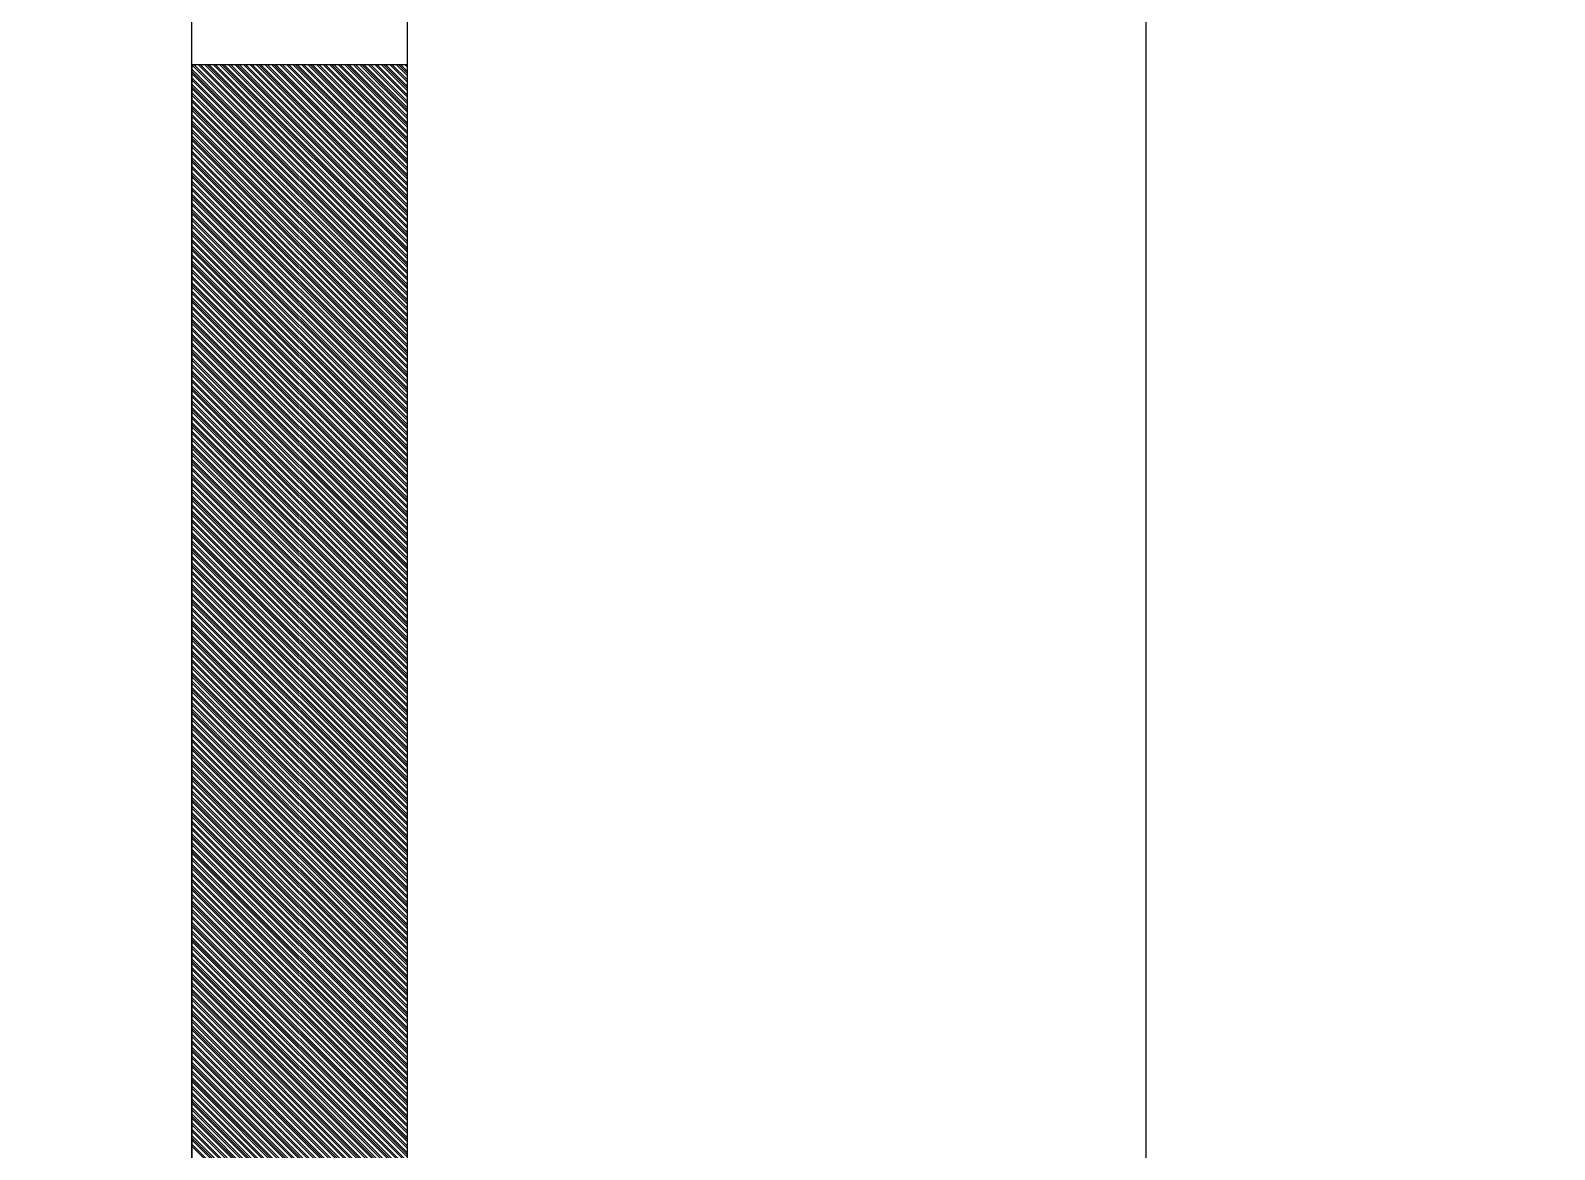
# Model space of a CAD drawing. Extents: x 731854 to 732444, y 4380981 to 4382008.
# Drawn here: x 732092.92 to 732099.99, y 4381935.97 to 4381941.17 of the extents above; entities that cross this region are included whole.
import ezdxf

# ---------------------------------------------------------------- set-up
doc = ezdxf.new("R2010")
doc.units = 0
doc.layers.get('0').update_dxf_attribs({"linetype": 'CONTINUOUS'})

msp = doc.modelspace()

# ---------------------------------------------------------------- linework, layer by layer
at = {"color": 0, "linetype": 'CONTINUOUS'}
for p, q in [((732093.67, 4381881.01), (732093.67, 4381981.01)), ((732093.67, 4381881.01), (732093.67, 4381981.01)), ((732094.67, 4381881.01), (732094.67, 4381981.01)), ((732094.67, 4381881.01), (732094.67, 4381981.01)), ((732094.67, 4381940.01), (732093.67, 4381941.01)), ((732094.67, 4381940.01), (732093.67, 4381941.01)), ((732094.67, 4381939.99), (732093.67, 4381940.99)), ((732094.67, 4381939.99), (732093.67, 4381940.99)), ((732094.67, 4381939.98), (732093.67, 4381940.98)), ((732094.67, 4381939.98), (732093.67, 4381940.98)), ((732094.67, 4381939.97), (732093.67, 4381940.97)), ((732094.67, 4381939.97), (732093.67, 4381940.97)), ((732094.67, 4381939.95), (732093.67, 4381940.95)), ((732094.67, 4381939.95), (732093.67, 4381940.95)), ((732094.67, 4381940.02), (732093.68, 4381941.01)), ((732094.67, 4381940.02), (732093.68, 4381941.01)), ((732094.67, 4381940.04), (732093.7, 4381941.01)), ((732094.67, 4381940.04), (732093.7, 4381941.01)), ((732094.67, 4381940.05), (732093.71, 4381941.01)), ((732094.67, 4381940.05), (732093.71, 4381941.01)), ((732094.67, 4381940.07), (732093.73, 4381941.01)), ((732094.67, 4381940.07), (732093.73, 4381941.01)), ((732094.67, 4381940.08), (732093.74, 4381941.01)), ((732094.67, 4381940.08), (732093.74, 4381941.01)), ((732094.67, 4381940.09), (732093.75, 4381941.01)), ((732094.67, 4381940.09), (732093.75, 4381941.01)), ((732094.67, 4381940.11), (732093.77, 4381941.01)), ((732094.67, 4381940.11), (732093.77, 4381941.01)), ((732094.67, 4381940.12), (732093.78, 4381941.01)), ((732094.67, 4381940.12), (732093.78, 4381941.01)), ((732094.67, 4381940.14), (732093.8, 4381941.01)), ((732094.67, 4381940.14), (732093.8, 4381941.01)), ((732094.67, 4381940.15), (732093.81, 4381941.01)), ((732094.67, 4381940.15), (732093.81, 4381941.01)), ((732094.67, 4381940.16), (732093.82, 4381941.01)), ((732094.67, 4381940.16), (732093.82, 4381941.01)), ((732094.67, 4381940.18), (732093.84, 4381941.01)), ((732094.67, 4381940.18), (732093.84, 4381941.01)), ((732094.67, 4381940.19), (732093.85, 4381941.01)), ((732094.67, 4381940.19), (732093.85, 4381941.01)), ((732094.67, 4381940.21), (732093.87, 4381941.01)), ((732094.67, 4381940.21), (732093.87, 4381941.01)), ((732094.67, 4381940.22), (732093.88, 4381941.01)), ((732094.67, 4381940.22), (732093.88, 4381941.01)), ((732094.67, 4381940.23), (732093.89, 4381941.01)), ((732094.67, 4381940.23), (732093.89, 4381941.01)), ((732094.67, 4381940.25), (732093.91, 4381941.01)), ((732094.67, 4381940.25), (732093.91, 4381941.01)), ((732094.67, 4381940.26), (732093.92, 4381941.01)), ((732094.67, 4381940.26), (732093.92, 4381941.01)), ((732094.67, 4381940.28), (732093.94, 4381941.01)), ((732094.67, 4381940.28), (732093.94, 4381941.01)), ((732094.67, 4381940.29), (732093.95, 4381941.01)), ((732094.67, 4381940.29), (732093.95, 4381941.01)), ((732094.67, 4381940.31), (732093.97, 4381941.01)), ((732094.67, 4381940.31), (732093.97, 4381941.01)), ((732094.67, 4381940.32), (732093.98, 4381941.01)), ((732094.67, 4381940.32), (732093.98, 4381941.01)), ((732094.67, 4381940.33), (732093.99, 4381941.01)), ((732094.67, 4381940.33), (732093.99, 4381941.01)), ((732094.67, 4381940.35), (732094.01, 4381941.01)), ((732094.67, 4381940.35), (732094.01, 4381941.01)), ((732094.67, 4381940.36), (732094.02, 4381941.01)), ((732094.67, 4381940.36), (732094.02, 4381941.01)), ((732094.67, 4381940.38), (732094.04, 4381941.01)), ((732094.67, 4381940.38), (732094.04, 4381941.01)), ((732094.67, 4381940.39), (732094.05, 4381941.01)), ((732094.67, 4381940.39), (732094.05, 4381941.01)), ((732094.67, 4381940.4), (732094.06, 4381941.01)), ((732094.67, 4381940.4), (732094.06, 4381941.01)), ((732094.67, 4381940.42), (732094.08, 4381941.01)), ((732094.67, 4381940.42), (732094.08, 4381941.01)), ((732094.67, 4381940.43), (732094.09, 4381941.01)), ((732094.67, 4381940.43), (732094.09, 4381941.01)), ((732094.67, 4381940.45), (732094.11, 4381941.01)), ((732094.67, 4381940.45), (732094.11, 4381941.01)), ((732094.67, 4381940.46), (732094.12, 4381941.01)), ((732094.67, 4381940.46), (732094.12, 4381941.01)), ((732094.67, 4381940.48), (732094.14, 4381941.01)), ((732094.67, 4381940.48), (732094.14, 4381941.01)), ((732094.67, 4381940.49), (732094.15, 4381941.01)), ((732094.67, 4381940.49), (732094.15, 4381941.01)), ((732094.67, 4381940.5), (732094.16, 4381941.01)), ((732094.67, 4381940.5), (732094.16, 4381941.01)), ((732094.67, 4381940.52), (732094.18, 4381941.01)), ((732094.67, 4381940.52), (732094.18, 4381941.01)), ((732094.67, 4381940.53), (732094.19, 4381941.01)), ((732094.67, 4381940.53), (732094.19, 4381941.01)), ((732094.67, 4381940.55), (732094.21, 4381941.01)), ((732094.67, 4381940.55), (732094.21, 4381941.01)), ((732094.67, 4381940.56), (732094.22, 4381941.01)), ((732094.67, 4381940.56), (732094.22, 4381941.01)), ((732094.67, 4381940.57), (732094.23, 4381941.01)), ((732094.67, 4381940.57), (732094.23, 4381941.01)), ((732094.67, 4381940.59), (732094.25, 4381941.01)), ((732094.67, 4381940.59), (732094.25, 4381941.01)), ((732094.67, 4381940.6), (732094.26, 4381941.01)), ((732094.67, 4381940.6), (732094.26, 4381941.01)), ((732094.67, 4381940.62), (732094.28, 4381941.01)), ((732094.67, 4381940.62), (732094.28, 4381941.01)), ((732094.67, 4381940.63), (732094.29, 4381941.01)), ((732094.67, 4381940.63), (732094.29, 4381941.01)), ((732094.67, 4381940.65), (732094.31, 4381941.01)), ((732094.67, 4381940.65), (732094.31, 4381941.01)), ((732094.67, 4381940.66), (732094.32, 4381941.01)), ((732094.67, 4381940.66), (732094.32, 4381941.01)), ((732094.67, 4381940.67), (732094.33, 4381941.01)), ((732094.67, 4381940.67), (732094.33, 4381941.01)), ((732094.67, 4381940.69), (732094.35, 4381941.01)), ((732094.67, 4381940.69), (732094.35, 4381941.01)), ((732094.67, 4381940.7), (732094.36, 4381941.01)), ((732094.67, 4381940.7), (732094.36, 4381941.01)), ((732094.67, 4381940.72), (732094.38, 4381941.01)), ((732094.67, 4381940.72), (732094.38, 4381941.01)), ((732094.67, 4381940.73), (732094.39, 4381941.01)), ((732094.67, 4381940.73), (732094.39, 4381941.01)), ((732094.67, 4381940.74), (732094.4, 4381941.01)), ((732094.67, 4381940.74), (732094.4, 4381941.01)), ((732094.67, 4381940.76), (732094.42, 4381941.01)), ((732094.67, 4381940.76), (732094.42, 4381941.01)), ((732094.67, 4381940.77), (732094.43, 4381941.01)), ((732094.67, 4381940.77), (732094.43, 4381941.01)), ((732094.67, 4381940.79), (732094.45, 4381941.01)), ((732094.67, 4381940.79), (732094.45, 4381941.01)), ((732094.67, 4381940.8), (732094.46, 4381941.01)), ((732094.67, 4381940.8), (732094.46, 4381941.01)), ((732094.67, 4381940.81), (732094.47, 4381941.01)), ((732094.67, 4381940.81), (732094.47, 4381941.01)), ((732094.67, 4381940.83), (732094.49, 4381941.01)), ((732094.67, 4381940.83), (732094.49, 4381941.01)), ((732094.67, 4381940.84), (732094.5, 4381941.01)), ((732094.67, 4381940.84), (732094.5, 4381941.01)), ((732094.67, 4381940.86), (732094.52, 4381941.01)), ((732094.67, 4381940.86), (732094.52, 4381941.01)), ((732094.67, 4381940.87), (732094.53, 4381941.01)), ((732094.67, 4381940.87), (732094.53, 4381941.01)), ((732094.67, 4381940.89), (732094.55, 4381941.01)), ((732094.67, 4381940.89), (732094.55, 4381941.01)), ((732094.67, 4381940.9), (732094.56, 4381941.01)), ((732094.67, 4381940.9), (732094.56, 4381941.01)), ((732094.67, 4381940.91), (732094.57, 4381941.01)), ((732094.67, 4381940.91), (732094.57, 4381941.01)), ((732094.67, 4381940.93), (732094.59, 4381941.01)), ((732094.67, 4381940.93), (732094.59, 4381941.01)), ((732094.67, 4381940.94), (732094.6, 4381941.01)), ((732094.67, 4381940.94), (732094.6, 4381941.01)), ((732094.67, 4381940.96), (732094.62, 4381941.01)), ((732094.67, 4381940.96), (732094.62, 4381941.01)), ((732094.67, 4381940.97), (732094.63, 4381941.01)), ((732094.67, 4381940.97), (732094.63, 4381941.01)), ((732094.67, 4381940.98), (732094.64, 4381941.01)), ((732094.67, 4381940.98), (732094.64, 4381941.01)), ((732094.67, 4381941), (732094.66, 4381941.01)), ((732094.67, 4381941), (732094.66, 4381941.01)), ((732094.67, 4381939.94), (732093.67, 4381940.94)), ((732094.67, 4381939.94), (732093.67, 4381940.94)), ((732094.67, 4381939.92), (732093.67, 4381940.92)), ((732094.67, 4381939.92), (732093.67, 4381940.92)), ((732094.67, 4381939.91), (732093.67, 4381940.91)), ((732094.67, 4381939.91), (732093.67, 4381940.91)), ((732094.67, 4381939.9), (732093.67, 4381940.9)), ((732094.67, 4381939.9), (732093.67, 4381940.9)), ((732094.67, 4381939.88), (732093.67, 4381940.88)), ((732094.67, 4381939.88), (732093.67, 4381940.88)), ((732094.67, 4381939.87), (732093.67, 4381940.87)), ((732094.67, 4381939.87), (732093.67, 4381940.87)), ((732094.67, 4381939.85), (732093.67, 4381940.85)), ((732094.67, 4381939.85), (732093.67, 4381940.85)), ((732094.67, 4381939.84), (732093.67, 4381940.84)), ((732094.67, 4381939.84), (732093.67, 4381940.84)), ((732094.67, 4381939.82), (732093.67, 4381940.82)), ((732094.67, 4381939.82), (732093.67, 4381940.82)), ((732094.67, 4381939.81), (732093.67, 4381940.81)), ((732094.67, 4381939.81), (732093.67, 4381940.81)), ((732094.67, 4381939.8), (732093.67, 4381940.8)), ((732094.67, 4381939.8), (732093.67, 4381940.8)), ((732094.67, 4381939.78), (732093.67, 4381940.78)), ((732094.67, 4381939.78), (732093.67, 4381940.78)), ((732094.67, 4381939.77), (732093.67, 4381940.77)), ((732094.67, 4381939.77), (732093.67, 4381940.77)), ((732094.67, 4381939.75), (732093.67, 4381940.75)), ((732094.67, 4381939.75), (732093.67, 4381940.75)), ((732094.67, 4381939.74), (732093.67, 4381940.74)), ((732094.67, 4381939.74), (732093.67, 4381940.74)), ((732094.67, 4381939.73), (732093.67, 4381940.73)), ((732094.67, 4381939.73), (732093.67, 4381940.73)), ((732094.67, 4381939.71), (732093.67, 4381940.71)), ((732094.67, 4381939.71), (732093.67, 4381940.71)), ((732094.67, 4381939.7), (732093.67, 4381940.7)), ((732094.67, 4381939.7), (732093.67, 4381940.7)), ((732094.67, 4381939.68), (732093.67, 4381940.68)), ((732094.67, 4381939.68), (732093.67, 4381940.68)), ((732094.67, 4381939.67), (732093.67, 4381940.67)), ((732094.67, 4381939.67), (732093.67, 4381940.67)), ((732094.67, 4381939.66), (732093.67, 4381940.66)), ((732094.67, 4381939.66), (732093.67, 4381940.66)), ((732094.67, 4381939.64), (732093.67, 4381940.64)), ((732094.67, 4381939.64), (732093.67, 4381940.64)), ((732094.67, 4381939.63), (732093.67, 4381940.63)), ((732094.67, 4381939.63), (732093.67, 4381940.63)), ((732094.67, 4381939.61), (732093.67, 4381940.61)), ((732094.67, 4381939.61), (732093.67, 4381940.61)), ((732094.67, 4381939.6), (732093.67, 4381940.6)), ((732094.67, 4381939.6), (732093.67, 4381940.6)), ((732094.67, 4381939.58), (732093.67, 4381940.58)), ((732094.67, 4381939.58), (732093.67, 4381940.58)), ((732094.67, 4381939.57), (732093.67, 4381940.57)), ((732094.67, 4381939.57), (732093.67, 4381940.57)), ((732094.67, 4381939.56), (732093.67, 4381940.56)), ((732094.67, 4381939.56), (732093.67, 4381940.56)), ((732094.67, 4381939.54), (732093.67, 4381940.54)), ((732094.67, 4381939.54), (732093.67, 4381940.54)), ((732094.67, 4381939.53), (732093.67, 4381940.53)), ((732094.67, 4381939.53), (732093.67, 4381940.53)), ((732094.67, 4381939.51), (732093.67, 4381940.51)), ((732094.67, 4381939.51), (732093.67, 4381940.51)), ((732094.67, 4381939.5), (732093.67, 4381940.5)), ((732094.67, 4381939.5), (732093.67, 4381940.5)), ((732094.67, 4381939.49), (732093.67, 4381940.49)), ((732094.67, 4381939.49), (732093.67, 4381940.49)), ((732094.67, 4381939.47), (732093.67, 4381940.47)), ((732094.67, 4381939.47), (732093.67, 4381940.47)), ((732094.67, 4381939.46), (732093.67, 4381940.46)), ((732094.67, 4381939.46), (732093.67, 4381940.46)), ((732094.67, 4381939.44), (732093.67, 4381940.44)), ((732094.67, 4381939.44), (732093.67, 4381940.44)), ((732094.67, 4381939.43), (732093.67, 4381940.43)), ((732094.67, 4381939.43), (732093.67, 4381940.43)), ((732094.67, 4381939.41), (732093.67, 4381940.41)), ((732094.67, 4381939.41), (732093.67, 4381940.41)), ((732094.67, 4381939.4), (732093.67, 4381940.4)), ((732094.67, 4381939.4), (732093.67, 4381940.4)), ((732094.67, 4381939.39), (732093.67, 4381940.39)), ((732094.67, 4381939.39), (732093.67, 4381940.39)), ((732094.67, 4381939.37), (732093.67, 4381940.37)), ((732094.67, 4381939.37), (732093.67, 4381940.37)), ((732094.67, 4381939.36), (732093.67, 4381940.36)), ((732094.67, 4381939.36), (732093.67, 4381940.36)), ((732094.67, 4381939.34), (732093.67, 4381940.34)), ((732094.67, 4381939.34), (732093.67, 4381940.34)), ((732094.67, 4381939.33), (732093.67, 4381940.33)), ((732094.67, 4381939.33), (732093.67, 4381940.33)), ((732094.67, 4381939.32), (732093.67, 4381940.32)), ((732094.67, 4381939.32), (732093.67, 4381940.32)), ((732094.67, 4381939.3), (732093.67, 4381940.3)), ((732094.67, 4381939.3), (732093.67, 4381940.3)), ((732094.67, 4381939.29), (732093.67, 4381940.29)), ((732094.67, 4381939.29), (732093.67, 4381940.29)), ((732094.67, 4381939.27), (732093.67, 4381940.27)), ((732094.67, 4381939.27), (732093.67, 4381940.27)), ((732094.67, 4381939.26), (732093.67, 4381940.26)), ((732094.67, 4381939.26), (732093.67, 4381940.26)), ((732094.67, 4381939.24), (732093.67, 4381940.24)), ((732094.67, 4381939.24), (732093.67, 4381940.24)), ((732094.67, 4381939.23), (732093.67, 4381940.23)), ((732094.67, 4381939.23), (732093.67, 4381940.23)), ((732094.67, 4381939.22), (732093.67, 4381940.22)), ((732094.67, 4381939.22), (732093.67, 4381940.22)), ((732094.67, 4381939.2), (732093.67, 4381940.2)), ((732094.67, 4381939.2), (732093.67, 4381940.2)), ((732094.67, 4381939.19), (732093.67, 4381940.19)), ((732094.67, 4381939.19), (732093.67, 4381940.19)), ((732094.67, 4381939.17), (732093.67, 4381940.17)), ((732094.67, 4381939.17), (732093.67, 4381940.17)), ((732094.67, 4381939.16), (732093.67, 4381940.16)), ((732094.67, 4381939.16), (732093.67, 4381940.16)), ((732094.67, 4381939.15), (732093.67, 4381940.15)), ((732094.67, 4381939.15), (732093.67, 4381940.15)), ((732094.67, 4381939.13), (732093.67, 4381940.13)), ((732094.67, 4381939.13), (732093.67, 4381940.13)), ((732094.67, 4381939.12), (732093.67, 4381940.12)), ((732094.67, 4381939.12), (732093.67, 4381940.12)), ((732094.67, 4381939.1), (732093.67, 4381940.1)), ((732094.67, 4381939.1), (732093.67, 4381940.1)), ((732094.67, 4381939.09), (732093.67, 4381940.09)), ((732094.67, 4381939.09), (732093.67, 4381940.09)), ((732094.67, 4381939.08), (732093.67, 4381940.08)), ((732094.67, 4381939.08), (732093.67, 4381940.08)), ((732094.67, 4381939.06), (732093.67, 4381940.06)), ((732094.67, 4381939.06), (732093.67, 4381940.06)), ((732094.67, 4381939.05), (732093.67, 4381940.05)), ((732094.67, 4381939.05), (732093.67, 4381940.05)), ((732094.67, 4381939.03), (732093.67, 4381940.03)), ((732094.67, 4381939.03), (732093.67, 4381940.03)), ((732094.67, 4381939.02), (732093.67, 4381940.02)), ((732094.67, 4381939.02), (732093.67, 4381940.02)), ((732094.67, 4381939), (732093.67, 4381940)), ((732094.67, 4381939), (732093.67, 4381940)), ((732094.67, 4381938.99), (732093.67, 4381939.99)), ((732094.67, 4381938.99), (732093.67, 4381939.99)), ((732094.67, 4381938.98), (732093.67, 4381939.98)), ((732094.67, 4381938.98), (732093.67, 4381939.98)), ((732094.67, 4381938.96), (732093.67, 4381939.96)), ((732094.67, 4381938.96), (732093.67, 4381939.96)), ((732094.67, 4381938.95), (732093.67, 4381939.95)), ((732094.67, 4381938.95), (732093.67, 4381939.95)), ((732094.67, 4381938.93), (732093.67, 4381939.93)), ((732094.67, 4381938.93), (732093.67, 4381939.93)), ((732094.67, 4381938.92), (732093.67, 4381939.92)), ((732094.67, 4381938.92), (732093.67, 4381939.92)), ((732094.67, 4381938.91), (732093.67, 4381939.91)), ((732094.67, 4381938.91), (732093.67, 4381939.91)), ((732094.67, 4381938.89), (732093.67, 4381939.89)), ((732094.67, 4381938.89), (732093.67, 4381939.89)), ((732094.67, 4381938.88), (732093.67, 4381939.88)), ((732094.67, 4381938.88), (732093.67, 4381939.88)), ((732094.67, 4381938.86), (732093.67, 4381939.86)), ((732094.67, 4381938.86), (732093.67, 4381939.86)), ((732094.67, 4381938.85), (732093.67, 4381939.85)), ((732094.67, 4381938.85), (732093.67, 4381939.85)), ((732094.67, 4381938.83), (732093.67, 4381939.83)), ((732094.67, 4381938.83), (732093.67, 4381939.83)), ((732094.67, 4381938.82), (732093.67, 4381939.82)), ((732094.67, 4381938.82), (732093.67, 4381939.82)), ((732094.67, 4381938.81), (732093.67, 4381939.81)), ((732094.67, 4381938.81), (732093.67, 4381939.81)), ((732094.67, 4381938.79), (732093.67, 4381939.79)), ((732094.67, 4381938.79), (732093.67, 4381939.79)), ((732094.67, 4381938.78), (732093.67, 4381939.78)), ((732094.67, 4381938.78), (732093.67, 4381939.78)), ((732094.67, 4381938.76), (732093.67, 4381939.76)), ((732094.67, 4381938.76), (732093.67, 4381939.76)), ((732094.67, 4381938.75), (732093.67, 4381939.75)), ((732094.67, 4381938.75), (732093.67, 4381939.75)), ((732094.67, 4381938.74), (732093.67, 4381939.74)), ((732094.67, 4381938.74), (732093.67, 4381939.74)), ((732094.67, 4381938.72), (732093.67, 4381939.72)), ((732094.67, 4381938.72), (732093.67, 4381939.72)), ((732094.67, 4381938.71), (732093.67, 4381939.71)), ((732094.67, 4381938.71), (732093.67, 4381939.71)), ((732094.67, 4381938.69), (732093.67, 4381939.69)), ((732094.67, 4381938.69), (732093.67, 4381939.69)), ((732094.67, 4381938.68), (732093.67, 4381939.68)), ((732094.67, 4381938.68), (732093.67, 4381939.68)), ((732094.67, 4381938.67), (732093.67, 4381939.67)), ((732094.67, 4381938.67), (732093.67, 4381939.67)), ((732094.67, 4381938.65), (732093.67, 4381939.65)), ((732094.67, 4381938.65), (732093.67, 4381939.65)), ((732094.67, 4381938.64), (732093.67, 4381939.64)), ((732094.67, 4381938.64), (732093.67, 4381939.64)), ((732094.67, 4381938.62), (732093.67, 4381939.62)), ((732094.67, 4381938.62), (732093.67, 4381939.62)), ((732094.67, 4381938.61), (732093.67, 4381939.61)), ((732094.67, 4381938.61), (732093.67, 4381939.61)), ((732094.67, 4381938.59), (732093.67, 4381939.59)), ((732094.67, 4381938.59), (732093.67, 4381939.59)), ((732094.67, 4381938.58), (732093.67, 4381939.58)), ((732094.67, 4381938.58), (732093.67, 4381939.58)), ((732094.67, 4381938.57), (732093.67, 4381939.57)), ((732094.67, 4381938.57), (732093.67, 4381939.57)), ((732094.67, 4381938.55), (732093.67, 4381939.55)), ((732094.67, 4381938.55), (732093.67, 4381939.55)), ((732094.67, 4381938.54), (732093.67, 4381939.54)), ((732094.67, 4381938.54), (732093.67, 4381939.54)), ((732094.67, 4381938.52), (732093.67, 4381939.52)), ((732094.67, 4381938.52), (732093.67, 4381939.52)), ((732094.67, 4381938.51), (732093.67, 4381939.51)), ((732094.67, 4381938.51), (732093.67, 4381939.51)), ((732094.67, 4381938.5), (732093.67, 4381939.5)), ((732094.67, 4381938.5), (732093.67, 4381939.5)), ((732094.67, 4381938.48), (732093.67, 4381939.48)), ((732094.67, 4381938.48), (732093.67, 4381939.48)), ((732094.67, 4381938.47), (732093.67, 4381939.47)), ((732094.67, 4381938.47), (732093.67, 4381939.47)), ((732094.67, 4381938.45), (732093.67, 4381939.45)), ((732094.67, 4381938.45), (732093.67, 4381939.45)), ((732094.67, 4381938.44), (732093.67, 4381939.44)), ((732094.67, 4381938.44), (732093.67, 4381939.44)), ((732094.67, 4381938.42), (732093.67, 4381939.42)), ((732094.67, 4381938.42), (732093.67, 4381939.42)), ((732094.67, 4381938.41), (732093.67, 4381939.41)), ((732094.67, 4381938.41), (732093.67, 4381939.41)), ((732094.67, 4381938.4), (732093.67, 4381939.4)), ((732094.67, 4381938.4), (732093.67, 4381939.4)), ((732094.67, 4381938.38), (732093.67, 4381939.38)), ((732094.67, 4381938.38), (732093.67, 4381939.38)), ((732094.67, 4381938.37), (732093.67, 4381939.37)), ((732094.67, 4381938.37), (732093.67, 4381939.37)), ((732094.67, 4381938.35), (732093.67, 4381939.35)), ((732094.67, 4381938.35), (732093.67, 4381939.35)), ((732094.67, 4381938.34), (732093.67, 4381939.34)), ((732094.67, 4381938.34), (732093.67, 4381939.34)), ((732094.67, 4381938.33), (732093.67, 4381939.33)), ((732094.67, 4381938.33), (732093.67, 4381939.33)), ((732094.67, 4381938.31), (732093.67, 4381939.31)), ((732094.67, 4381938.31), (732093.67, 4381939.31)), ((732094.67, 4381938.3), (732093.67, 4381939.3)), ((732094.67, 4381938.3), (732093.67, 4381939.3)), ((732094.67, 4381938.28), (732093.67, 4381939.28)), ((732094.67, 4381938.28), (732093.67, 4381939.28)), ((732094.67, 4381938.27), (732093.67, 4381939.27)), ((732094.67, 4381938.27), (732093.67, 4381939.27)), ((732094.67, 4381938.25), (732093.67, 4381939.25)), ((732094.67, 4381938.25), (732093.67, 4381939.25)), ((732094.67, 4381938.24), (732093.67, 4381939.24)), ((732094.67, 4381938.24), (732093.67, 4381939.24)), ((732094.67, 4381938.23), (732093.67, 4381939.23)), ((732094.67, 4381938.23), (732093.67, 4381939.23)), ((732094.67, 4381938.21), (732093.67, 4381939.21)), ((732094.67, 4381938.21), (732093.67, 4381939.21)), ((732094.67, 4381938.2), (732093.67, 4381939.2)), ((732094.67, 4381938.2), (732093.67, 4381939.2)), ((732094.67, 4381938.18), (732093.67, 4381939.18)), ((732094.67, 4381938.18), (732093.67, 4381939.18)), ((732094.67, 4381938.17), (732093.67, 4381939.17)), ((732094.67, 4381938.17), (732093.67, 4381939.17)), ((732094.67, 4381938.16), (732093.67, 4381939.16)), ((732094.67, 4381938.16), (732093.67, 4381939.16)), ((732094.67, 4381938.14), (732093.67, 4381939.14)), ((732094.67, 4381938.14), (732093.67, 4381939.14)), ((732094.67, 4381938.13), (732093.67, 4381939.13)), ((732094.67, 4381938.13), (732093.67, 4381939.13)), ((732094.67, 4381938.11), (732093.67, 4381939.11)), ((732094.67, 4381938.11), (732093.67, 4381939.11)), ((732094.67, 4381938.1), (732093.67, 4381939.1)), ((732094.67, 4381938.1), (732093.67, 4381939.1)), ((732094.67, 4381938.09), (732093.67, 4381939.09)), ((732094.67, 4381938.09), (732093.67, 4381939.09)), ((732094.67, 4381938.07), (732093.67, 4381939.07)), ((732094.67, 4381938.07), (732093.67, 4381939.07)), ((732094.67, 4381938.06), (732093.67, 4381939.06)), ((732094.67, 4381938.06), (732093.67, 4381939.06)), ((732094.67, 4381938.04), (732093.67, 4381939.04)), ((732094.67, 4381938.04), (732093.67, 4381939.04)), ((732094.67, 4381938.03), (732093.67, 4381939.03)), ((732094.67, 4381938.03), (732093.67, 4381939.03)), ((732094.67, 4381938.01), (732093.67, 4381939.01)), ((732094.67, 4381938.01), (732093.67, 4381939.01)), ((732094.67, 4381938), (732093.67, 4381939)), ((732094.67, 4381938), (732093.67, 4381939)), ((732094.67, 4381937.99), (732093.67, 4381938.99)), ((732094.67, 4381937.99), (732093.67, 4381938.99)), ((732094.67, 4381937.97), (732093.67, 4381938.97)), ((732094.67, 4381937.97), (732093.67, 4381938.97)), ((732094.67, 4381937.96), (732093.67, 4381938.96)), ((732094.67, 4381937.96), (732093.67, 4381938.96)), ((732094.67, 4381937.94), (732093.67, 4381938.94)), ((732094.67, 4381937.94), (732093.67, 4381938.94)), ((732094.67, 4381937.93), (732093.67, 4381938.93)), ((732094.67, 4381937.93), (732093.67, 4381938.93)), ((732094.67, 4381937.92), (732093.67, 4381938.92)), ((732094.67, 4381937.92), (732093.67, 4381938.92)), ((732094.67, 4381937.9), (732093.67, 4381938.9)), ((732094.67, 4381937.9), (732093.67, 4381938.9)), ((732094.67, 4381937.89), (732093.67, 4381938.89)), ((732094.67, 4381937.89), (732093.67, 4381938.89)), ((732094.67, 4381937.87), (732093.67, 4381938.87)), ((732094.67, 4381937.87), (732093.67, 4381938.87)), ((732094.67, 4381937.86), (732093.67, 4381938.86)), ((732094.67, 4381937.86), (732093.67, 4381938.86)), ((732094.67, 4381937.84), (732093.67, 4381938.84)), ((732094.67, 4381937.84), (732093.67, 4381938.84)), ((732094.67, 4381937.83), (732093.67, 4381938.83)), ((732094.67, 4381937.83), (732093.67, 4381938.83)), ((732094.67, 4381937.82), (732093.67, 4381938.82)), ((732094.67, 4381937.82), (732093.67, 4381938.82)), ((732094.67, 4381937.8), (732093.67, 4381938.8)), ((732094.67, 4381937.8), (732093.67, 4381938.8)), ((732094.67, 4381937.79), (732093.67, 4381938.79)), ((732094.67, 4381937.79), (732093.67, 4381938.79)), ((732094.67, 4381937.77), (732093.67, 4381938.77)), ((732094.67, 4381937.77), (732093.67, 4381938.77)), ((732094.67, 4381937.76), (732093.67, 4381938.76)), ((732094.67, 4381937.76), (732093.67, 4381938.76)), ((732094.67, 4381937.75), (732093.67, 4381938.75)), ((732094.67, 4381937.75), (732093.67, 4381938.75)), ((732094.67, 4381937.73), (732093.67, 4381938.73)), ((732094.67, 4381937.73), (732093.67, 4381938.73)), ((732094.67, 4381937.72), (732093.67, 4381938.72)), ((732094.67, 4381937.72), (732093.67, 4381938.72)), ((732094.67, 4381937.7), (732093.67, 4381938.7)), ((732094.67, 4381937.7), (732093.67, 4381938.7)), ((732094.67, 4381937.69), (732093.67, 4381938.69)), ((732094.67, 4381937.69), (732093.67, 4381938.69)), ((732094.67, 4381937.68), (732093.67, 4381938.68)), ((732094.67, 4381937.68), (732093.67, 4381938.68)), ((732094.67, 4381937.66), (732093.67, 4381938.66)), ((732094.67, 4381937.66), (732093.67, 4381938.66)), ((732094.67, 4381937.65), (732093.67, 4381938.65)), ((732094.67, 4381937.65), (732093.67, 4381938.65)), ((732094.67, 4381937.63), (732093.67, 4381938.63)), ((732094.67, 4381937.63), (732093.67, 4381938.63)), ((732094.67, 4381937.62), (732093.67, 4381938.62)), ((732094.67, 4381937.62), (732093.67, 4381938.62)), ((732094.67, 4381937.6), (732093.67, 4381938.6)), ((732094.67, 4381937.6), (732093.67, 4381938.6)), ((732094.67, 4381937.59), (732093.67, 4381938.59)), ((732094.67, 4381937.59), (732093.67, 4381938.59)), ((732094.67, 4381937.58), (732093.67, 4381938.58)), ((732094.67, 4381937.58), (732093.67, 4381938.58)), ((732094.67, 4381937.56), (732093.67, 4381938.56)), ((732094.67, 4381937.56), (732093.67, 4381938.56)), ((732094.67, 4381937.55), (732093.67, 4381938.55)), ((732094.67, 4381937.55), (732093.67, 4381938.55)), ((732094.67, 4381937.53), (732093.67, 4381938.53)), ((732094.67, 4381937.53), (732093.67, 4381938.53)), ((732094.67, 4381937.52), (732093.67, 4381938.52)), ((732094.67, 4381937.52), (732093.67, 4381938.52)), ((732094.67, 4381937.51), (732093.67, 4381938.51)), ((732094.67, 4381937.51), (732093.67, 4381938.51)), ((732094.67, 4381937.49), (732093.67, 4381938.49)), ((732094.67, 4381937.49), (732093.67, 4381938.49)), ((732094.67, 4381937.48), (732093.67, 4381938.48)), ((732094.67, 4381937.48), (732093.67, 4381938.48)), ((732094.67, 4381937.46), (732093.67, 4381938.46)), ((732094.67, 4381937.46), (732093.67, 4381938.46)), ((732094.67, 4381937.45), (732093.67, 4381938.45)), ((732094.67, 4381937.45), (732093.67, 4381938.45)), ((732094.67, 4381937.43), (732093.67, 4381938.43)), ((732094.67, 4381937.43), (732093.67, 4381938.43)), ((732094.67, 4381937.42), (732093.67, 4381938.42)), ((732094.67, 4381937.42), (732093.67, 4381938.42)), ((732094.67, 4381937.41), (732093.67, 4381938.41)), ((732094.67, 4381937.41), (732093.67, 4381938.41)), ((732094.67, 4381937.39), (732093.67, 4381938.39)), ((732094.67, 4381937.39), (732093.67, 4381938.39)), ((732094.67, 4381937.38), (732093.67, 4381938.38)), ((732094.67, 4381937.38), (732093.67, 4381938.38)), ((732094.67, 4381937.36), (732093.67, 4381938.36)), ((732094.67, 4381937.36), (732093.67, 4381938.36)), ((732094.67, 4381937.35), (732093.67, 4381938.35)), ((732094.67, 4381937.35), (732093.67, 4381938.35)), ((732094.67, 4381937.34), (732093.67, 4381938.34)), ((732094.67, 4381937.34), (732093.67, 4381938.34)), ((732094.67, 4381937.32), (732093.67, 4381938.32)), ((732094.67, 4381937.32), (732093.67, 4381938.32)), ((732094.67, 4381937.31), (732093.67, 4381938.31)), ((732094.67, 4381937.31), (732093.67, 4381938.31)), ((732094.67, 4381937.29), (732093.67, 4381938.29)), ((732094.67, 4381937.29), (732093.67, 4381938.29)), ((732094.67, 4381937.28), (732093.67, 4381938.28)), ((732094.67, 4381937.28), (732093.67, 4381938.28)), ((732094.67, 4381937.27), (732093.67, 4381938.27)), ((732094.67, 4381937.27), (732093.67, 4381938.27)), ((732094.67, 4381937.25), (732093.67, 4381938.25)), ((732094.67, 4381937.25), (732093.67, 4381938.25)), ((732094.67, 4381937.24), (732093.67, 4381938.24)), ((732094.67, 4381937.24), (732093.67, 4381938.24)), ((732094.67, 4381937.22), (732093.67, 4381938.22)), ((732094.67, 4381937.22), (732093.67, 4381938.22)), ((732094.67, 4381937.21), (732093.67, 4381938.21)), ((732094.67, 4381937.21), (732093.67, 4381938.21)), ((732094.67, 4381937.19), (732093.67, 4381938.19)), ((732094.67, 4381937.19), (732093.67, 4381938.19)), ((732094.67, 4381937.18), (732093.67, 4381938.18)), ((732094.67, 4381937.18), (732093.67, 4381938.18)), ((732094.67, 4381937.17), (732093.67, 4381938.17)), ((732094.67, 4381937.17), (732093.67, 4381938.17)), ((732094.67, 4381937.15), (732093.67, 4381938.15)), ((732094.67, 4381937.15), (732093.67, 4381938.15)), ((732094.67, 4381937.14), (732093.67, 4381938.14)), ((732094.67, 4381937.14), (732093.67, 4381938.14)), ((732094.67, 4381937.12), (732093.67, 4381938.12)), ((732094.67, 4381937.12), (732093.67, 4381938.12)), ((732094.67, 4381937.11), (732093.67, 4381938.11)), ((732094.67, 4381937.11), (732093.67, 4381938.11)), ((732094.67, 4381937.1), (732093.67, 4381938.1)), ((732094.67, 4381937.1), (732093.67, 4381938.1)), ((732094.67, 4381937.08), (732093.67, 4381938.08)), ((732094.67, 4381937.08), (732093.67, 4381938.08)), ((732094.67, 4381937.07), (732093.67, 4381938.07)), ((732094.67, 4381937.07), (732093.67, 4381938.07)), ((732094.67, 4381937.05), (732093.67, 4381938.05)), ((732094.67, 4381937.05), (732093.67, 4381938.05)), ((732094.67, 4381937.04), (732093.67, 4381938.04)), ((732094.67, 4381937.04), (732093.67, 4381938.04)), ((732094.67, 4381937.02), (732093.67, 4381938.02)), ((732094.67, 4381937.02), (732093.67, 4381938.02)), ((732094.67, 4381937.01), (732093.67, 4381938.01)), ((732094.67, 4381937.01), (732093.67, 4381938.01)), ((732094.67, 4381937), (732093.67, 4381938)), ((732094.67, 4381937), (732093.67, 4381938)), ((732094.67, 4381936.98), (732093.67, 4381937.98)), ((732094.67, 4381936.98), (732093.67, 4381937.98)), ((732094.67, 4381936.97), (732093.67, 4381937.97)), ((732094.67, 4381936.97), (732093.67, 4381937.97)), ((732094.67, 4381936.95), (732093.67, 4381937.95)), ((732094.67, 4381936.95), (732093.67, 4381937.95)), ((732094.67, 4381936.94), (732093.67, 4381937.94)), ((732094.67, 4381936.94), (732093.67, 4381937.94)), ((732094.67, 4381936.93), (732093.67, 4381937.93)), ((732094.67, 4381936.93), (732093.67, 4381937.93)), ((732094.67, 4381936.91), (732093.67, 4381937.91)), ((732094.67, 4381936.91), (732093.67, 4381937.91)), ((732094.67, 4381936.9), (732093.67, 4381937.9)), ((732094.67, 4381936.9), (732093.67, 4381937.9)), ((732094.67, 4381936.88), (732093.67, 4381937.88)), ((732094.67, 4381936.88), (732093.67, 4381937.88)), ((732094.67, 4381936.87), (732093.67, 4381937.87)), ((732094.67, 4381936.87), (732093.67, 4381937.87)), ((732094.67, 4381936.85), (732093.67, 4381937.85)), ((732094.67, 4381936.85), (732093.67, 4381937.85)), ((732094.67, 4381936.84), (732093.67, 4381937.84)), ((732094.67, 4381936.84), (732093.67, 4381937.84)), ((732094.67, 4381936.83), (732093.67, 4381937.83)), ((732094.67, 4381936.83), (732093.67, 4381937.83)), ((732094.67, 4381936.81), (732093.67, 4381937.81)), ((732094.67, 4381936.81), (732093.67, 4381937.81)), ((732094.67, 4381936.8), (732093.67, 4381937.8)), ((732094.67, 4381936.8), (732093.67, 4381937.8)), ((732094.67, 4381936.78), (732093.67, 4381937.78)), ((732094.67, 4381936.78), (732093.67, 4381937.78)), ((732094.67, 4381936.77), (732093.67, 4381937.77)), ((732094.67, 4381936.77), (732093.67, 4381937.77)), ((732094.67, 4381936.76), (732093.67, 4381937.76)), ((732094.67, 4381936.76), (732093.67, 4381937.76)), ((732094.67, 4381936.74), (732093.67, 4381937.74)), ((732094.67, 4381936.74), (732093.67, 4381937.74)), ((732094.67, 4381936.73), (732093.67, 4381937.73)), ((732094.67, 4381936.73), (732093.67, 4381937.73)), ((732094.67, 4381936.71), (732093.67, 4381937.71)), ((732094.67, 4381936.71), (732093.67, 4381937.71)), ((732094.67, 4381936.7), (732093.67, 4381937.7)), ((732094.67, 4381936.7), (732093.67, 4381937.7)), ((732094.67, 4381936.69), (732093.67, 4381937.69)), ((732094.67, 4381936.69), (732093.67, 4381937.69)), ((732094.67, 4381936.67), (732093.67, 4381937.67)), ((732094.67, 4381936.67), (732093.67, 4381937.67)), ((732094.67, 4381936.66), (732093.67, 4381937.66)), ((732094.67, 4381936.66), (732093.67, 4381937.66)), ((732094.67, 4381936.64), (732093.67, 4381937.64)), ((732094.67, 4381936.64), (732093.67, 4381937.64)), ((732094.67, 4381936.63), (732093.67, 4381937.63)), ((732094.67, 4381936.63), (732093.67, 4381937.63)), ((732094.67, 4381936.61), (732093.67, 4381937.61)), ((732094.67, 4381936.61), (732093.67, 4381937.61)), ((732094.67, 4381936.6), (732093.67, 4381937.6)), ((732094.67, 4381936.6), (732093.67, 4381937.6)), ((732094.67, 4381936.59), (732093.67, 4381937.59)), ((732094.67, 4381936.59), (732093.67, 4381937.59)), ((732094.67, 4381936.57), (732093.67, 4381937.57)), ((732094.67, 4381936.57), (732093.67, 4381937.57)), ((732094.67, 4381936.56), (732093.67, 4381937.56)), ((732094.67, 4381936.56), (732093.67, 4381937.56)), ((732094.67, 4381936.54), (732093.67, 4381937.54)), ((732094.67, 4381936.54), (732093.67, 4381937.54)), ((732094.67, 4381936.53), (732093.67, 4381937.53)), ((732094.67, 4381936.53), (732093.67, 4381937.53)), ((732094.67, 4381936.52), (732093.67, 4381937.52)), ((732094.67, 4381936.52), (732093.67, 4381937.52)), ((732094.67, 4381936.5), (732093.67, 4381937.5)), ((732094.67, 4381936.5), (732093.67, 4381937.5)), ((732094.67, 4381936.49), (732093.67, 4381937.49)), ((732094.67, 4381936.49), (732093.67, 4381937.49)), ((732094.67, 4381936.47), (732093.67, 4381937.47)), ((732094.67, 4381936.47), (732093.67, 4381937.47)), ((732094.67, 4381936.46), (732093.67, 4381937.46)), ((732094.67, 4381936.46), (732093.67, 4381937.46)), ((732094.67, 4381936.44), (732093.67, 4381937.44)), ((732094.67, 4381936.44), (732093.67, 4381937.44)), ((732094.67, 4381936.43), (732093.67, 4381937.43)), ((732094.67, 4381936.43), (732093.67, 4381937.43)), ((732094.67, 4381936.42), (732093.67, 4381937.42)), ((732094.67, 4381936.42), (732093.67, 4381937.42)), ((732094.67, 4381936.4), (732093.67, 4381937.4)), ((732094.67, 4381936.4), (732093.67, 4381937.4)), ((732094.67, 4381936.39), (732093.67, 4381937.39)), ((732094.67, 4381936.39), (732093.67, 4381937.39)), ((732094.67, 4381936.37), (732093.67, 4381937.37)), ((732094.67, 4381936.37), (732093.67, 4381937.37)), ((732094.67, 4381936.36), (732093.67, 4381937.36)), ((732094.67, 4381936.36), (732093.67, 4381937.36)), ((732094.67, 4381936.35), (732093.67, 4381937.35)), ((732094.67, 4381936.35), (732093.67, 4381937.35)), ((732094.67, 4381936.33), (732093.67, 4381937.33)), ((732094.67, 4381936.33), (732093.67, 4381937.33)), ((732094.67, 4381936.32), (732093.67, 4381937.32)), ((732094.67, 4381936.32), (732093.67, 4381937.32)), ((732094.67, 4381936.3), (732093.67, 4381937.3)), ((732094.67, 4381936.3), (732093.67, 4381937.3)), ((732094.67, 4381936.29), (732093.67, 4381937.29)), ((732094.67, 4381936.29), (732093.67, 4381937.29)), ((732094.67, 4381936.28), (732093.67, 4381937.28)), ((732094.67, 4381936.28), (732093.67, 4381937.28)), ((732094.67, 4381936.26), (732093.67, 4381937.26)), ((732094.67, 4381936.26), (732093.67, 4381937.26)), ((732094.67, 4381936.25), (732093.67, 4381937.25)), ((732094.67, 4381936.25), (732093.67, 4381937.25)), ((732094.67, 4381936.23), (732093.67, 4381937.23)), ((732094.67, 4381936.23), (732093.67, 4381937.23)), ((732094.67, 4381936.22), (732093.67, 4381937.22)), ((732094.67, 4381936.22), (732093.67, 4381937.22)), ((732094.67, 4381936.2), (732093.67, 4381937.2)), ((732094.67, 4381936.2), (732093.67, 4381937.2)), ((732094.67, 4381936.19), (732093.67, 4381937.19)), ((732094.67, 4381936.19), (732093.67, 4381937.19)), ((732094.67, 4381936.18), (732093.67, 4381937.18)), ((732094.67, 4381936.18), (732093.67, 4381937.18)), ((732094.67, 4381936.16), (732093.67, 4381937.16)), ((732094.67, 4381936.16), (732093.67, 4381937.16)), ((732094.67, 4381936.15), (732093.67, 4381937.15)), ((732094.67, 4381936.15), (732093.67, 4381937.15)), ((732094.67, 4381936.13), (732093.67, 4381937.13)), ((732094.67, 4381936.13), (732093.67, 4381937.13)), ((732094.67, 4381936.12), (732093.67, 4381937.12)), ((732094.67, 4381936.12), (732093.67, 4381937.12)), ((732094.67, 4381936.11), (732093.67, 4381937.11)), ((732094.67, 4381936.11), (732093.67, 4381937.11)), ((732094.67, 4381936.09), (732093.67, 4381937.09)), ((732094.67, 4381936.09), (732093.67, 4381937.09)), ((732094.67, 4381936.08), (732093.67, 4381937.08)), ((732094.67, 4381936.08), (732093.67, 4381937.08)), ((732094.67, 4381936.06), (732093.67, 4381937.06)), ((732094.67, 4381936.06), (732093.67, 4381937.06)), ((732094.67, 4381936.05), (732093.67, 4381937.05)), ((732094.67, 4381936.05), (732093.67, 4381937.05)), ((732094.67, 4381936.03), (732093.67, 4381937.03)), ((732094.67, 4381936.03), (732093.67, 4381937.03)), ((732094.67, 4381936.02), (732093.67, 4381937.02)), ((732094.67, 4381936.02), (732093.67, 4381937.02)), ((732094.67, 4381936.01), (732093.67, 4381937.01)), ((732094.67, 4381936.01), (732093.67, 4381937.01)), ((732094.67, 4381935.99), (732093.67, 4381936.99)), ((732094.67, 4381935.99), (732093.67, 4381936.99)), ((732094.67, 4381935.98), (732093.67, 4381936.98)), ((732094.67, 4381935.98), (732093.67, 4381936.98)), ((732094.67, 4381935.96), (732093.67, 4381936.96)), ((732094.67, 4381935.96), (732093.67, 4381936.96)), ((732094.67, 4381935.95), (732093.67, 4381936.95)), ((732094.67, 4381935.95), (732093.67, 4381936.95)), ((732094.67, 4381935.94), (732093.67, 4381936.94)), ((732094.67, 4381935.94), (732093.67, 4381936.94)), ((732094.67, 4381935.92), (732093.67, 4381936.92)), ((732094.67, 4381935.92), (732093.67, 4381936.92)), ((732094.67, 4381935.91), (732093.67, 4381936.91)), ((732094.67, 4381935.91), (732093.67, 4381936.91)), ((732094.67, 4381935.89), (732093.67, 4381936.89)), ((732094.67, 4381935.89), (732093.67, 4381936.89)), ((732094.67, 4381935.88), (732093.67, 4381936.88)), ((732094.67, 4381935.88), (732093.67, 4381936.88)), ((732094.67, 4381935.86), (732093.67, 4381936.86)), ((732094.67, 4381935.86), (732093.67, 4381936.86)), ((732094.67, 4381935.85), (732093.67, 4381936.85)), ((732094.67, 4381935.85), (732093.67, 4381936.85)), ((732094.67, 4381935.84), (732093.67, 4381936.84)), ((732094.67, 4381935.84), (732093.67, 4381936.84)), ((732094.67, 4381935.82), (732093.67, 4381936.82)), ((732094.67, 4381935.82), (732093.67, 4381936.82)), ((732094.67, 4381935.81), (732093.67, 4381936.81)), ((732094.67, 4381935.81), (732093.67, 4381936.81)), ((732094.67, 4381935.79), (732093.67, 4381936.79)), ((732094.67, 4381935.79), (732093.67, 4381936.79)), ((732094.67, 4381935.78), (732093.67, 4381936.78)), ((732094.67, 4381935.78), (732093.67, 4381936.78)), ((732094.67, 4381935.77), (732093.67, 4381936.77)), ((732094.67, 4381935.77), (732093.67, 4381936.77)), ((732094.67, 4381935.75), (732093.67, 4381936.75)), ((732094.67, 4381935.75), (732093.67, 4381936.75)), ((732094.67, 4381935.74), (732093.67, 4381936.74)), ((732094.67, 4381935.74), (732093.67, 4381936.74)), ((732094.67, 4381935.72), (732093.67, 4381936.72)), ((732094.67, 4381935.72), (732093.67, 4381936.72)), ((732094.67, 4381935.71), (732093.67, 4381936.71)), ((732094.67, 4381935.71), (732093.67, 4381936.71)), ((732094.67, 4381935.7), (732093.67, 4381936.7)), ((732094.67, 4381935.7), (732093.67, 4381936.7)), ((732094.67, 4381935.68), (732093.67, 4381936.68)), ((732094.67, 4381935.68), (732093.67, 4381936.68)), ((732094.67, 4381935.67), (732093.67, 4381936.67)), ((732094.67, 4381935.67), (732093.67, 4381936.67)), ((732094.67, 4381935.65), (732093.67, 4381936.65)), ((732094.67, 4381935.65), (732093.67, 4381936.65)), ((732094.67, 4381935.64), (732093.67, 4381936.64)), ((732094.67, 4381935.64), (732093.67, 4381936.64)), ((732094.67, 4381935.62), (732093.67, 4381936.62)), ((732094.67, 4381935.62), (732093.67, 4381936.62)), ((732094.67, 4381935.61), (732093.67, 4381936.61)), ((732094.67, 4381935.61), (732093.67, 4381936.61)), ((732094.67, 4381935.6), (732093.67, 4381936.6)), ((732094.67, 4381935.6), (732093.67, 4381936.6)), ((732094.67, 4381935.58), (732093.67, 4381936.58)), ((732094.67, 4381935.58), (732093.67, 4381936.58)), ((732094.67, 4381935.57), (732093.67, 4381936.57)), ((732094.67, 4381935.57), (732093.67, 4381936.57)), ((732094.67, 4381935.55), (732093.67, 4381936.55)), ((732094.67, 4381935.55), (732093.67, 4381936.55)), ((732094.67, 4381935.54), (732093.67, 4381936.54)), ((732094.67, 4381935.54), (732093.67, 4381936.54)), ((732094.67, 4381935.53), (732093.67, 4381936.53)), ((732094.67, 4381935.53), (732093.67, 4381936.53)), ((732094.67, 4381935.51), (732093.67, 4381936.51)), ((732094.67, 4381935.51), (732093.67, 4381936.51)), ((732094.67, 4381935.5), (732093.67, 4381936.5)), ((732094.67, 4381935.5), (732093.67, 4381936.5)), ((732094.67, 4381935.48), (732093.67, 4381936.48)), ((732094.67, 4381935.48), (732093.67, 4381936.48)), ((732094.67, 4381935.47), (732093.67, 4381936.47)), ((732094.67, 4381935.47), (732093.67, 4381936.47)), ((732094.67, 4381935.45), (732093.67, 4381936.45)), ((732094.67, 4381935.45), (732093.67, 4381936.45)), ((732094.67, 4381935.44), (732093.67, 4381936.44)), ((732094.67, 4381935.44), (732093.67, 4381936.44)), ((732094.67, 4381935.43), (732093.67, 4381936.43)), ((732094.67, 4381935.43), (732093.67, 4381936.43)), ((732094.67, 4381935.41), (732093.67, 4381936.41)), ((732094.67, 4381935.41), (732093.67, 4381936.41)), ((732094.67, 4381935.4), (732093.67, 4381936.4)), ((732094.67, 4381935.4), (732093.67, 4381936.4)), ((732094.67, 4381935.38), (732093.67, 4381936.38)), ((732094.67, 4381935.38), (732093.67, 4381936.38)), ((732094.67, 4381935.37), (732093.67, 4381936.37)), ((732094.67, 4381935.37), (732093.67, 4381936.37)), ((732094.67, 4381935.36), (732093.67, 4381936.36)), ((732094.67, 4381935.36), (732093.67, 4381936.36)), ((732094.67, 4381935.34), (732093.67, 4381936.34)), ((732094.67, 4381935.34), (732093.67, 4381936.34)), ((732094.67, 4381935.33), (732093.67, 4381936.33)), ((732094.67, 4381935.33), (732093.67, 4381936.33)), ((732094.67, 4381935.31), (732093.67, 4381936.31)), ((732094.67, 4381935.31), (732093.67, 4381936.31)), ((732094.67, 4381935.3), (732093.67, 4381936.3)), ((732094.67, 4381935.3), (732093.67, 4381936.3)), ((732094.67, 4381935.29), (732093.67, 4381936.29)), ((732094.67, 4381935.29), (732093.67, 4381936.29)), ((732094.67, 4381935.27), (732093.67, 4381936.27)), ((732094.67, 4381935.27), (732093.67, 4381936.27)), ((732094.67, 4381935.26), (732093.67, 4381936.26)), ((732094.67, 4381935.26), (732093.67, 4381936.26)), ((732094.67, 4381935.24), (732093.67, 4381936.24)), ((732094.67, 4381935.24), (732093.67, 4381936.24)), ((732094.67, 4381935.23), (732093.67, 4381936.23)), ((732094.67, 4381935.23), (732093.67, 4381936.23)), ((732094.67, 4381935.21), (732093.67, 4381936.21)), ((732094.67, 4381935.21), (732093.67, 4381936.21)), ((732094.67, 4381935.2), (732093.67, 4381936.2)), ((732094.67, 4381935.2), (732093.67, 4381936.2)), ((732094.67, 4381935.19), (732093.67, 4381936.19)), ((732094.67, 4381935.19), (732093.67, 4381936.19)), ((732094.67, 4381935.17), (732093.67, 4381936.17)), ((732094.67, 4381935.17), (732093.67, 4381936.17)), ((732094.67, 4381935.16), (732093.67, 4381936.16)), ((732094.67, 4381935.16), (732093.67, 4381936.16)), ((732094.67, 4381935.14), (732093.67, 4381936.14)), ((732094.67, 4381935.14), (732093.67, 4381936.14)), ((732094.67, 4381935.13), (732093.67, 4381936.13)), ((732094.67, 4381935.13), (732093.67, 4381936.13)), ((732094.67, 4381935.12), (732093.67, 4381936.12)), ((732094.67, 4381935.12), (732093.67, 4381936.12)), ((732094.67, 4381935.1), (732093.67, 4381936.1)), ((732094.67, 4381935.1), (732093.67, 4381936.1)), ((732094.67, 4381935.09), (732093.67, 4381936.09)), ((732094.67, 4381935.09), (732093.67, 4381936.09)), ((732094.67, 4381935.07), (732093.67, 4381936.07)), ((732094.67, 4381935.07), (732093.67, 4381936.07)), ((732094.67, 4381935.06), (732093.67, 4381936.06)), ((732094.67, 4381935.06), (732093.67, 4381936.06)), ((732094.67, 4381935.04), (732093.67, 4381936.04)), ((732094.67, 4381935.04), (732093.67, 4381936.04)), ((732094.67, 4381935.03), (732093.67, 4381936.03)), ((732094.67, 4381935.03), (732093.67, 4381936.03)), ((732094.67, 4381935.02), (732093.67, 4381936.02)), ((732094.67, 4381935.02), (732093.67, 4381936.02)), ((732094.67, 4381935), (732093.67, 4381936)), ((732094.67, 4381935), (732093.67, 4381936)), ((732094.67, 4381934.99), (732093.67, 4381935.99)), ((732094.67, 4381934.99), (732093.67, 4381935.99))]:
    msp.add_line(p, q, dxfattribs=at)
msp.add_lwpolyline([(732094.67, 4381931.01), (732094.67, 4381941.01), (732093.67, 4381941.01), (732093.67, 4381931.01)], close=True, dxfattribs=at)
msp.add_lwpolyline([(732094.67, 4381931.01), (732094.67, 4381941.01), (732093.67, 4381941.01), (732093.67, 4381931.01)], close=True, dxfattribs=at)

# ---------------------------------------------------------------- meshes
mesh = msp.add_polyface(dxfattribs=at)
corners = [(732162.5, 4380981), (731854.5, 4382007.5), (732444, 4380981), (732444, 4382007.5), (731854.5, 4380981)]
mesh.append_faces([[corners[k] for k in face] for face in [(0, 1, 4), (1, 0, 2, 3)]], dxfattribs={"vtx0": -1, "color": 0})
mesh = msp.add_polyface(dxfattribs=at)
corners = [(732145.58, 4381821), (732145.58, 4382001.5), (731864.5, 4382001.5), (731864.5, 4381821)]
mesh.append_faces([[corners[k] for k in face] for face in [(0, 1, 2, 3)]], dxfattribs={"color": 0})
mesh = msp.add_polyface(dxfattribs=at)
corners = [(732098.1, 4381828.19), (732098.1, 4381994.66), (732088.23, 4381994.66), (732088.23, 4381828.19)]
mesh.append_faces([[corners[k] for k in face] for face in [(0, 1, 2, 3)]], dxfattribs={"color": 0})

doc.saveas('drawing.dxf')
